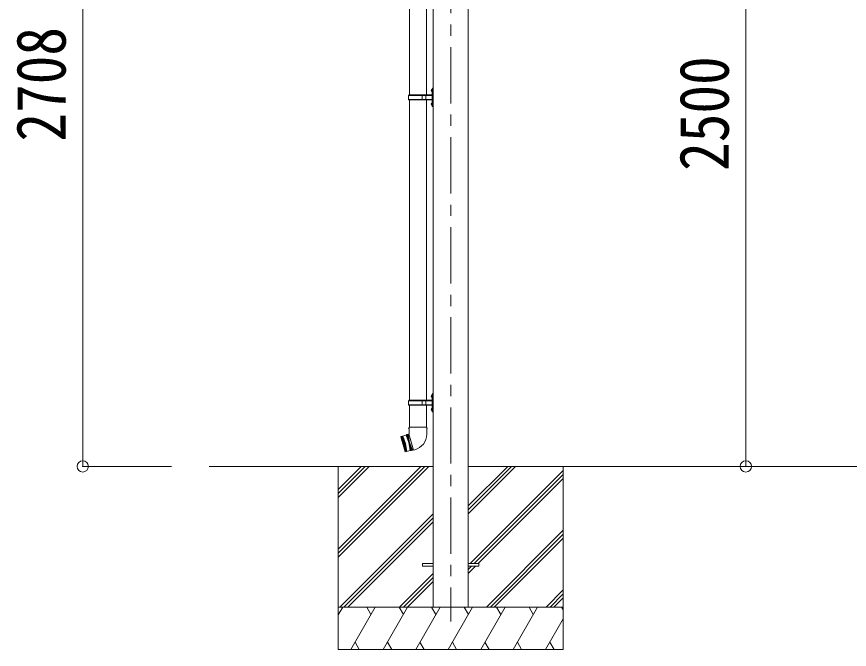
# Model space of a CAD drawing. Units: millimetres at full size, sheet at 1:40. Extents: x -11243 to 11243, y -7760 to 7760.
# Drawn here: x 647 to 3608, y -5351 to -3103 of the extents above; entities that cross this region are included whole.
import ezdxf
from ezdxf.enums import TextEntityAlignment as Align

# ---------------------------------------------------------------- set-up
doc = ezdxf.new("R2010")
doc.units = ezdxf.units.MM
doc.header["$LTSCALE"] = 40
doc.header["$PDMODE"] = 32
doc.header["$PDSIZE"] = 40
doc.linetypes.add('CHAIN1', pattern=[8, 5, -1, 1, -1])
doc.layers.add('0-3_ELV2', color=7, linetype='Continuous', lineweight=9)
doc.layers.add('0-6_OTH_LINE', color=6, linetype='Continuous', lineweight=9)
doc.styles.add('ＭＳ ゴシック', font='')
doc.styles.get('ＭＳ ゴシック').set_extended_font_data('MS Gothic')

msp = doc.modelspace()

# ---------------------------------------------------------------- linework, layer by layer
at = {"layer": '0-3_ELV2', "color": 5, "linetype": 'CHAIN1'}
msp.add_line((2190.13, -1931.18), (2190.13, -5251.62), dxfattribs=at)
at = {"layer": '0-3_ELV2', "color": 4}
for p, q in [((2127.63, -2202.11), (2127.63, -5201.01)), ((2252.63, -2202.11), (2252.63, -5201.01)), ((2090.13, -5046.51), (2127.63, -5046.51)), ((2090.13, -5046.51), (2090.13, -5055.51)), ((2090.13, -5055.51), (2127.63, -5055.51)), ((2252.63, -5046.51), (2290.13, -5046.51)), ((2252.63, -5055.51), (2290.13, -5055.51)), ((2290.13, -5046.51), (2290.13, -5055.51))]:
    msp.add_line(p, q, dxfattribs=at)
at = {"layer": '0-3_ELV2'}
for p, q in [((2043.77, -2419.01), (2043.77, -3381)), ((2103.47, -2419.01), (2103.47, -3381)), ((2121.32, -3363.86), (2123.37, -3364.86)), ((2122.59, -3361.86), (2123.23, -3361.86)), ((2122.59, -3361.86), (2122.59, -3370.16)), ((2122.59, -3370.16), (2123.23, -3370.16)), ((2123.23, -3361.86), (2123.63, -3362.26)), ((2123.37, -3364.86), (2123.98, -3366.01)), ((2125.63, -3357.51), (2123.63, -3359.51)), ((2123.63, -3359.51), (2123.63, -3420.51)), ((2125.63, -3357.51), (2125.63, -3422.51)), ((2125.63, -3357.51), (2127.63, -3357.51)), ((2127.63, -3422.51), (2127.63, -3357.51)), ((2040.63, -3383.01), (2041.63, -3381.01)), ((2040.63, -3397.01), (2040.63, -3383.01)), ((2089.12, -3383.01), (2040.63, -3383.01)), ((2040.63, -3397.01), (2041.63, -3399.01)), ((2089.12, -3397.01), (2040.63, -3397.01)), ((2123.13, -3381.01), (2041.63, -3381.01)), ((2041.63, -3399.01), (2123.13, -3399.01)), ((2043.77, -3399), (2043.77, -4466.01)), ((2089.12, -3399.01), (2089.12, -3381.01)), ((2089.88, -3381.01), (2091.88, -3383.01)), ((2089.88, -3399.01), (2091.88, -3397.01)), ((2123.13, -3383.01), (2091.88, -3383.01)), ((2123.13, -3397.01), (2091.88, -3397.01)), ((2102.25, -3383.01), (2100.25, -3381.01)), ((2102.25, -3397.01), (2100.25, -3399.01)), ((2102.25, -3397.01), (2102.25, -3383.01)), ((2103.47, -3399), (2103.47, -4466.01)), ((2121.32, -3411.86), (2123.37, -3412.86)), ((2122.59, -3409.86), (2123.23, -3409.86)), ((2122.59, -3409.86), (2122.59, -3418.16)), ((2122.59, -3418.16), (2123.23, -3418.16)), ((2123.23, -3409.86), (2123.23, -3418.16)), ((2123.23, -3409.86), (2123.63, -3410.26)), ((2123.23, -3418.16), (2123.63, -3417.76)), ((2123.37, -3412.86), (2123.98, -3414.01)), ((2123.63, -3420.51), (2125.63, -3422.51)), ((2127.63, -3422.51), (2125.63, -3422.51)), ((2040.63, -4468.01), (2041.63, -4466.01)), ((2040.63, -4482.01), (2040.63, -4468.01)), ((2089.12, -4468.01), (2040.63, -4468.01)), ((2123.13, -4466.01), (2041.63, -4466.01)), ((2089.12, -4484.01), (2089.12, -4466.01)), ((2089.88, -4466.01), (2091.88, -4468.01)), ((2123.13, -4468.01), (2091.88, -4468.01)), ((2102.25, -4468.01), (2100.25, -4466.01)), ((2102.25, -4482.01), (2102.25, -4468.01)), ((2121.32, -4448.86), (2123.37, -4449.86)), ((2122.59, -4446.86), (2123.23, -4446.86)), ((2122.59, -4446.86), (2122.59, -4455.16)), ((2122.59, -4455.16), (2123.23, -4455.16)), ((2123.23, -4446.86), (2123.63, -4447.26)), ((2123.37, -4449.86), (2123.98, -4451.01)), ((2125.63, -4442.51), (2123.63, -4444.51)), ((2123.63, -4444.51), (2123.63, -4505.51)), ((2125.63, -4442.51), (2125.63, -4507.51)), ((2125.63, -4442.51), (2127.63, -4442.51)), ((2127.63, -4507.51), (2127.63, -4442.51)), ((2040.63, -4482.01), (2041.63, -4484.01)), ((2089.12, -4482.01), (2040.63, -4482.01)), ((2041.63, -4484.01), (2123.13, -4484.01)), ((2043.77, -4484.01), (2043.77, -4561.88)), ((2089.88, -4484.01), (2091.88, -4482.01)), ((2123.13, -4482.01), (2091.88, -4482.01)), ((2102.25, -4482.01), (2100.25, -4484.01)), ((2103.47, -4484.01), (2103.47, -4561.88)), ((2121.32, -4496.86), (2123.37, -4497.86)), ((2122.59, -4494.86), (2123.23, -4494.86)), ((2122.59, -4494.86), (2122.59, -4503.16)), ((2123.23, -4494.86), (2123.23, -4503.16)), ((2123.23, -4494.86), (2123.63, -4495.26)), ((2123.37, -4497.86), (2123.98, -4499.01)), ((2122.59, -4503.16), (2123.23, -4503.16)), ((2123.23, -4503.16), (2123.63, -4502.76)), ((2123.63, -4505.51), (2125.63, -4507.51)), ((2127.63, -4507.51), (2125.63, -4507.51)), ((2034.2, -4588.26), (2031.56, -4590)), ((2034.2, -4588.26), (2036.14, -4587.74)), ((2049.29, -4644.57), (2034.2, -4588.26)), ((2039.1, -4587.21), (2036.14, -4587.74)), ((2036.14, -4587.74), (2051.22, -4644.06)), ((2042, -4586.43), (2039.1, -4587.21)), ((2039.1, -4587.21), (2043.68, -4615.9)), ((2041.92, -4561.88), (2040.22, -4566.38)), ((2041.95, -4566.88), (2040.22, -4566.38)), ((2042.06, -4585.12), (2041.67, -4585.22)), ((2041.67, -4585.22), (2057.28, -4643.47)), ((2105.32, -4561.88), (2041.92, -4561.88)), ((2041.92, -4561.88), (2042.06, -4585.12)), ((2105.32, -4561.88), (2105.17, -4586.88)), ((2013.34, -4595.4), (2013.7, -4594.79)), ((2013.34, -4595.4), (2027.65, -4648.82)), ((2031.56, -4590), (2013.7, -4594.79)), ((2028.27, -4649.17), (2013.7, -4594.79)), ((2017.56, -4593.75), (2032.13, -4648.14)), ((2021.95, -4621.72), (2017.56, -4593.75)), ((2019.49, -4593.24), (2034.06, -4647.62)), ((2029.67, -4619.65), (2019.49, -4593.24)), ((2054.06, -4643.04), (2043.68, -4615.9)), ((2021.95, -4621.72), (2032.13, -4648.14)), ((2046.14, -4644.38), (2028.27, -4649.17)), ((2029.67, -4619.65), (2034.06, -4647.62)), ((2049.29, -4644.57), (2046.14, -4644.38)), ((2049.29, -4644.57), (2051.22, -4644.06)), ((2054.06, -4643.04), (2051.22, -4644.06)), ((2056.96, -4642.26), (2054.06, -4643.04)), ((2057.28, -4643.47), (2062.19, -4642.15)), ((2028.27, -4649.17), (2027.65, -4648.82)), ((1331.29, -4701.01), (2127.63, -4701.01)), ((1790.13, -4701.01), (1790.13, -5351.01)), ((1790.13, -4995.18), (2084.31, -4701.01)), ((1790.13, -5009.33), (2098.45, -4701.01)), ((1790.13, -5023.47), (2112.59, -4701.01)), ((1790.13, -4811.34), (1900.46, -4701.01)), ((1790.13, -4797.2), (1886.31, -4701.01)), ((1790.13, -4783.05), (1872.17, -4701.01)), ((2252.63, -4869.34), (2420.96, -4701.01)), ((2252.63, -4855.19), (2406.81, -4701.01)), ((2252.63, -4841.05), (2392.67, -4701.01)), ((2252.63, -4701.01), (4027.62, -4701.01)), ((2590.13, -4701.01), (2590.13, -5351.01)), ((2259.3, -5046.51), (2590.13, -4715.69)), ((2273.44, -5046.51), (2590.13, -4729.83)), ((2287.59, -5046.51), (2590.13, -4743.97)), ((1796.43, -5201.01), (2127.63, -4869.82)), ((1810.58, -5201.01), (2127.63, -4883.96)), ((1824.72, -5201.01), (2127.63, -4898.1)), ((2316.93, -5201.01), (2590.13, -4927.82)), ((2331.08, -5201.01), (2590.13, -4941.96)), ((2345.22, -5201.01), (2590.13, -4956.1)), ((2252.63, -5081.47), (2278.59, -5055.51)), ((2252.63, -5067.33), (2264.44, -5055.51)), ((2127.63, -5081.95), (2008.57, -5201.01)), ((2022.71, -5201.01), (2127.63, -5096.09)), ((2036.85, -5201.01), (2127.63, -5110.23)), ((2529.07, -5201.01), (2590.13, -5139.95)), ((2543.21, -5201.01), (2590.13, -5154.09)), ((2557.35, -5201.01), (2590.13, -5168.23)), ((2590.13, -5201.01), (1790.13, -5201.01)), ((1790.13, -5228.51), (1806, -5201.01)), ((1834.87, -5351.01), (1921.47, -5201.01)), ((1906.47, -5226.99), (1891.47, -5201.01)), ((1950.34, -5351.01), (2036.94, -5201.01)), ((2021.94, -5226.99), (2006.94, -5201.01)), ((2065.81, -5351.01), (2152.41, -5201.01)), ((2137.41, -5226.99), (2122.41, -5201.01)), ((2181.28, -5351.01), (2267.88, -5201.01)), ((2252.88, -5226.99), (2237.88, -5201.01)), ((2296.75, -5351.01), (2383.35, -5201.01)), ((2368.35, -5226.99), (2353.35, -5201.01)), ((2412.22, -5351.01), (2498.83, -5201.01)), ((2468.82, -5201.01), (2483.82, -5226.99)), ((2584.29, -5201.01), (2590.13, -5211.11)), ((2527.69, -5351.01), (2590.13, -5242.87)), ((1849.87, -5325.03), (1864.87, -5351.01)), ((1965.34, -5325.03), (1980.34, -5351.01)), ((2080.81, -5325.03), (2095.81, -5351.01)), ((2196.28, -5325.03), (2211.28, -5351.01)), ((2311.75, -5325.03), (2326.75, -5351.01)), ((2427.22, -5325.03), (2442.22, -5351.01)), ((2542.69, -5325.03), (2557.69, -5351.01)), ((1790.13, -5351.01), (2590.13, -5351.01))]:
    msp.add_line(p, q, dxfattribs=at)
at = {"layer": '0-3_ELV2', "color": 6}
for p, q in [((881.65, -4701.01), (1197.89, -4701.01)), ((3239.51, -4701.01), (2599.49, -4701.01))]:
    msp.add_line(p, q, dxfattribs=at)
at = {"layer": '0-3_ELV2'}
for points in [[(2121.32, -3368.16), (2123.37, -3367.16), (2123.98, -3366.01)], [(2123.23, -3361.86), (2123.23, -3370.16), (2123.63, -3369.76)], [(2121.32, -3416.16), (2123.37, -3415.16), (2123.98, -3414.01)], [(2121.32, -4453.16), (2123.37, -4452.16), (2123.98, -4451.01)], [(2123.23, -4446.86), (2123.23, -4455.16), (2123.63, -4454.76)], [(2121.32, -4501.16), (2123.37, -4500.16), (2123.98, -4499.01)], [(2105.32, -4561.88), (2106.82, -4566.38), (2105.29, -4566.88)], [(2031.56, -4590), (2041.75, -4616.42), (2046.14, -4644.38)]]:
    msp.add_lwpolyline(points, dxfattribs=at)
for centre, radius, start, end in [((2126.92, -3366.01), 6, 136.21765, 223.78235), ((2123.13, -3380.51), 0.5, 270, 0), ((2123.13, -3382.51), 0.5, 270, 0), ((2123.13, -3397.51), 0.5, 0, 90), ((2123.13, -3399.51), 0.5, 0, 90), ((2126.92, -3414.01), 6, 136.21765, 223.78235), ((2126.92, -4451.01), 6, 136.21765, 223.78235), ((2123.13, -4465.51), 0.5, 270, 0), ((2123.13, -4467.51), 0.5, 270, 0), ((2126.92, -4499.01), 6, 136.21765, 223.78235), ((2123.13, -4482.51), 0.5, 0, 90), ((2123.13, -4484.51), 0.5, 0, 90), ((2047.18, -4586.13), 58, 285, 359.65623)]:
    msp.add_arc(centre, radius, start, end, dxfattribs=at)
at = {"layer": '0-3_ELV2', "color": 6}
for p in [(881.65, -4701.01), (3239.51, -4701.01)]:
    msp.add_point(p, dxfattribs=at)
at = {"layer": '0-6_OTH_LINE'}
for p, q in [((881.65, -4701.01), (881.65, -1992.77)), ((3239.51, -2201.01), (3239.51, -4701.01))]:
    msp.add_line(p, q, dxfattribs=at)

# ---------------------------------------------------------------- texts
at = {"layer": '0-3_ELV2', "style": 'ＭＳ ゴシック', "width": 0.85}
for s, p in [('2708', (873.65, -3546.89)), ('2500', (3231.51, -3651.01))]:
    msp.add_text(s, height=176, rotation=90, dxfattribs=at).set_placement(p, align=Align.BOTTOM_LEFT)

doc.saveas('drawing.dxf')
